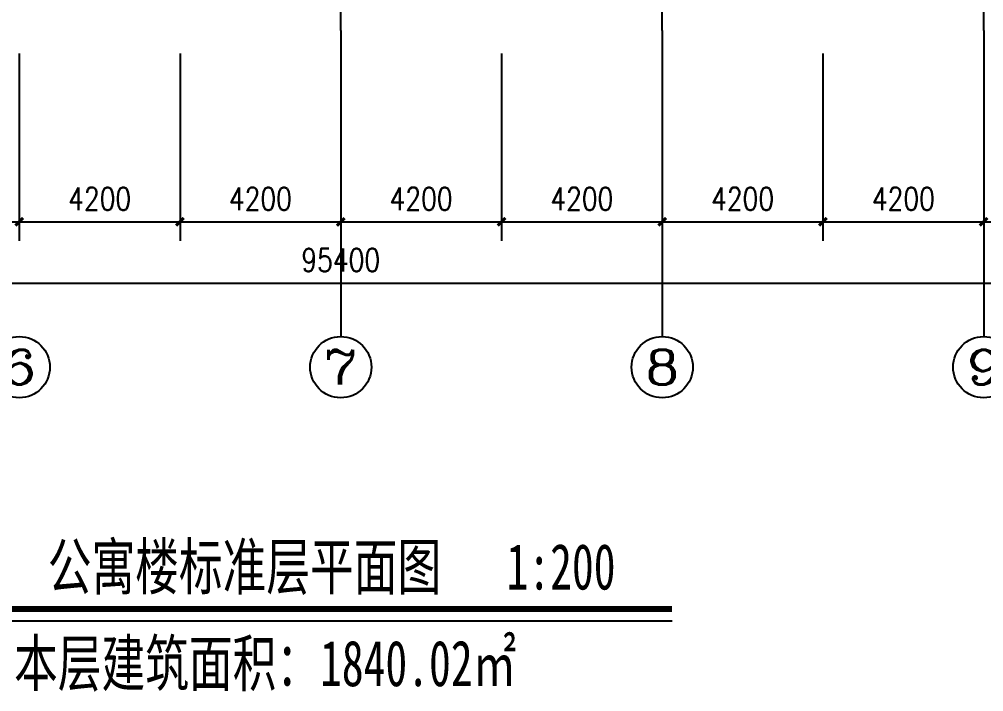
# Model space of a CAD drawing. Extents: x 122060 to 300410, y -425997 to -174060.
# Drawn here: x 193398 to 218598, y -358978 to -341400 of the extents above; entities that cross this region are included whole.
import ezdxf
from ezdxf.enums import TextEntityAlignment as Align

# ---------------------------------------------------------------- set-up
doc = ezdxf.new("R2010")
doc.units = 0
doc.header["$LTSCALE"] = 1000
doc.header["$MEASUREMENT"] = 0
doc.linetypes.add('DOTE', pattern=[2.42, 2, -0.2, 0.02, -0.2])
doc.layers.get('0').update_dxf_attribs({"linetype": 'CONTINUOUS'})
doc.layers.get('Defpoints').update_dxf_attribs({"linetype": 'CONTINUOUS'})
for name, color, linetype in [('AXIS', 3, 'CONTINUOUS'), ('AXIS_TEXT', 7, 'CONTINUOUS'), ('DIM_SYMB', 3, 'CONTINUOUS'), ('DOTE', 1, 'CONTINUOUS')]:
    doc.layers.add(name, color=color, linetype=linetype)
doc.layers.add('PUB_TEXT', color=7, linetype='CONTINUOUS', lineweight=0)
doc.styles.add('_TCH_AXIS', font='COMPLEX', dxfattribs={"bigfont": 'GBCBIG'})
doc.styles.add('COMPLEX', font='COMPLEX')
doc.styles.add('dim_font', font='SIMPLEX.shx', dxfattribs={"width": 0.8})
doc.styles.add('长仿宋', font='SimSun.ttf', dxfattribs={"width": 0.7, "height": 5})
doc.dimstyles.new('DIMN200', dxfattribs={"dimscale": 2, "dimtxt": 300, "dimasz": 100, "dimexe": 250, "dimexo": 300, "dimgap": 150, "dimtad": 1, "dimdec": 0, "dimzin": 0, "dimdsep": 46, "dimtxsty": 'dim_font', "dimblk": 'ARCHTICK', "dimcen": 0.09, "dimclrt": 7, "dimazin": 2, "dimtfac": 1, "dimtdec": 0, "dimtix": 1, "dimtmove": 2, "dimatfit": 3, "dimfxl": 0, "dimtolj": 1, "dimtzin": 0, "dimarcsym": 0})

# ---------------------------------------------------------------- blocks, each defined once
blk = doc.blocks.new('_ArchTick')
at = {"color": 0, "linetype": 'ByBlock', "const_width": 0.4}
blk.add_lwpolyline([(-0.5, -0.5), (0.5, 0.5)], dxfattribs=at)
blk = doc.blocks.new('*D144')
at = {"layer": 'AXIS', "color": 0, "lineweight": -2}
for p, q in [((189198, -342294), (189198, -347194)), ((193398, -342294), (193398, -347194)), ((189198, -346694), (193398, -346694))]:
    blk.add_line(p, q, dxfattribs=at)
at = {"layer": 'Defpoints', "color": 0}
for p in [(189198, -341694), (193398, -341694), (193398, -346694)]:
    blk.add_point(p, dxfattribs=at)
at = {"layer": 'AXIS', "color": 0, "lineweight": -2, "xscale": 200, "yscale": 200, "zscale": 200, "rotation": 180}
blk.add_blockref('_ArchTick', (189198, -346694), dxfattribs=at)
at = {"layer": 'AXIS', "color": 0, "lineweight": -2, "xscale": 200, "yscale": 200, "zscale": 200}
blk.add_blockref('_ArchTick', (193398, -346694), dxfattribs=at)
at = {"layer": 'AXIS', "color": 7, "insert": (191298, -346094), "char_height": 600, "attachment_point": 5, "style": 'dim_font'}
blk.add_mtext('\\A1;4200', dxfattribs=at)
blk = doc.blocks.new('*D145')
at = {"layer": 'AXIS', "color": 0, "lineweight": -2}
for p, q in [((193398, -342294), (193398, -347194)), ((197598, -342294), (197598, -347194)), ((193398, -346694), (197598, -346694))]:
    blk.add_line(p, q, dxfattribs=at)
at = {"layer": 'Defpoints', "color": 0}
for p in [(193398, -341694), (197598, -341694), (197598, -346694)]:
    blk.add_point(p, dxfattribs=at)
at = {"layer": 'AXIS', "color": 0, "lineweight": -2, "xscale": 200, "yscale": 200, "zscale": 200, "rotation": 180}
blk.add_blockref('_ArchTick', (193398, -346694), dxfattribs=at)
at = {"layer": 'AXIS', "color": 0, "lineweight": -2, "xscale": 200, "yscale": 200, "zscale": 200}
blk.add_blockref('_ArchTick', (197598, -346694), dxfattribs=at)
at = {"layer": 'AXIS', "color": 7, "insert": (195498, -346094), "char_height": 600, "attachment_point": 5, "style": 'dim_font'}
blk.add_mtext('\\A1;4200', dxfattribs=at)
blk = doc.blocks.new('*D146')
at = {"layer": 'AXIS', "color": 0, "lineweight": -2}
for p, q in [((197598, -342294), (197598, -347194)), ((201798, -342294), (201798, -347194)), ((197598, -346694), (201798, -346694))]:
    blk.add_line(p, q, dxfattribs=at)
at = {"layer": 'Defpoints', "color": 0}
for p in [(197598, -341694), (201798, -341694), (201798, -346694)]:
    blk.add_point(p, dxfattribs=at)
at = {"layer": 'AXIS', "color": 0, "lineweight": -2, "xscale": 200, "yscale": 200, "zscale": 200, "rotation": 180}
blk.add_blockref('_ArchTick', (197598, -346694), dxfattribs=at)
at = {"layer": 'AXIS', "color": 0, "lineweight": -2, "xscale": 200, "yscale": 200, "zscale": 200}
blk.add_blockref('_ArchTick', (201798, -346694), dxfattribs=at)
at = {"layer": 'AXIS', "color": 7, "insert": (199698, -346094), "char_height": 600, "attachment_point": 5, "style": 'dim_font'}
blk.add_mtext('\\A1;4200', dxfattribs=at)
blk = doc.blocks.new('*D147')
at = {"layer": 'AXIS', "color": 0, "lineweight": -2}
for p, q in [((201798, -342294), (201798, -347194)), ((205998, -342294), (205998, -347194)), ((201798, -346694), (205998, -346694))]:
    blk.add_line(p, q, dxfattribs=at)
at = {"layer": 'Defpoints', "color": 0}
for p in [(201798, -341694), (205998, -341694), (205998, -346694)]:
    blk.add_point(p, dxfattribs=at)
at = {"layer": 'AXIS', "color": 0, "lineweight": -2, "xscale": 200, "yscale": 200, "zscale": 200, "rotation": 180}
blk.add_blockref('_ArchTick', (201798, -346694), dxfattribs=at)
at = {"layer": 'AXIS', "color": 0, "lineweight": -2, "xscale": 200, "yscale": 200, "zscale": 200}
blk.add_blockref('_ArchTick', (205998, -346694), dxfattribs=at)
at = {"layer": 'AXIS', "color": 7, "insert": (203898, -346094), "char_height": 600, "attachment_point": 5, "style": 'dim_font'}
blk.add_mtext('\\A1;4200', dxfattribs=at)
blk = doc.blocks.new('*D148')
at = {"layer": 'AXIS', "color": 0, "lineweight": -2}
for p, q in [((205998, -342294), (205998, -347194)), ((210198, -342294), (210198, -347194)), ((205998, -346694), (210198, -346694))]:
    blk.add_line(p, q, dxfattribs=at)
at = {"layer": 'Defpoints', "color": 0}
for p in [(205998, -341694), (210198, -341694), (210198, -346694)]:
    blk.add_point(p, dxfattribs=at)
at = {"layer": 'AXIS', "color": 0, "lineweight": -2, "xscale": 200, "yscale": 200, "zscale": 200, "rotation": 180}
blk.add_blockref('_ArchTick', (205998, -346694), dxfattribs=at)
at = {"layer": 'AXIS', "color": 0, "lineweight": -2, "xscale": 200, "yscale": 200, "zscale": 200}
blk.add_blockref('_ArchTick', (210198, -346694), dxfattribs=at)
at = {"layer": 'AXIS', "color": 7, "insert": (208098, -346094), "char_height": 600, "attachment_point": 5, "style": 'dim_font'}
blk.add_mtext('\\A1;4200', dxfattribs=at)
blk = doc.blocks.new('*D149')
at = {"layer": 'AXIS', "color": 0, "lineweight": -2}
for p, q in [((210198, -342294), (210198, -347194)), ((214398, -342294), (214398, -347194)), ((210198, -346694), (214398, -346694))]:
    blk.add_line(p, q, dxfattribs=at)
at = {"layer": 'Defpoints', "color": 0}
for p in [(210198, -341694), (214398, -341694), (214398, -346694)]:
    blk.add_point(p, dxfattribs=at)
at = {"layer": 'AXIS', "color": 0, "lineweight": -2, "xscale": 200, "yscale": 200, "zscale": 200, "rotation": 180}
blk.add_blockref('_ArchTick', (210198, -346694), dxfattribs=at)
at = {"layer": 'AXIS', "color": 0, "lineweight": -2, "xscale": 200, "yscale": 200, "zscale": 200}
blk.add_blockref('_ArchTick', (214398, -346694), dxfattribs=at)
at = {"layer": 'AXIS', "color": 7, "insert": (212298, -346094), "char_height": 600, "attachment_point": 5, "style": 'dim_font'}
blk.add_mtext('\\A1;4200', dxfattribs=at)
blk = doc.blocks.new('*D150')
at = {"layer": 'AXIS', "color": 0, "lineweight": -2}
for p, q in [((214398, -342294), (214398, -347194)), ((218598, -342294), (218598, -347194)), ((214398, -346694), (218598, -346694))]:
    blk.add_line(p, q, dxfattribs=at)
at = {"layer": 'Defpoints', "color": 0}
for p in [(214398, -341694), (218598, -341694), (218598, -346694)]:
    blk.add_point(p, dxfattribs=at)
at = {"layer": 'AXIS', "color": 0, "lineweight": -2, "xscale": 200, "yscale": 200, "zscale": 200, "rotation": 180}
blk.add_blockref('_ArchTick', (214398, -346694), dxfattribs=at)
at = {"layer": 'AXIS', "color": 0, "lineweight": -2, "xscale": 200, "yscale": 200, "zscale": 200}
blk.add_blockref('_ArchTick', (218598, -346694), dxfattribs=at)
at = {"layer": 'AXIS', "color": 7, "insert": (216498, -346094), "char_height": 600, "attachment_point": 5, "style": 'dim_font'}
blk.add_mtext('\\A1;4200', dxfattribs=at)
blk = doc.blocks.new('*D151')
at = {"layer": 'AXIS', "color": 0, "lineweight": -2}
for p, q in [((218598, -342294), (218598, -347194)), ((222798, -342294), (222798, -347194)), ((218598, -346694), (222798, -346694))]:
    blk.add_line(p, q, dxfattribs=at)
at = {"layer": 'Defpoints', "color": 0}
for p in [(218598, -341694), (222798, -341694), (222798, -346694)]:
    blk.add_point(p, dxfattribs=at)
at = {"layer": 'AXIS', "color": 0, "lineweight": -2, "xscale": 200, "yscale": 200, "zscale": 200, "rotation": 180}
blk.add_blockref('_ArchTick', (218598, -346694), dxfattribs=at)
at = {"layer": 'AXIS', "color": 0, "lineweight": -2, "xscale": 200, "yscale": 200, "zscale": 200}
blk.add_blockref('_ArchTick', (222798, -346694), dxfattribs=at)
at = {"layer": 'AXIS', "color": 7, "insert": (220698, -346094), "char_height": 600, "attachment_point": 5, "style": 'dim_font'}
blk.add_mtext('\\A1;4200', dxfattribs=at)
blk = doc.blocks.new('*D158')
at = {"layer": 'AXIS', "color": 0, "lineweight": -2}
for p, q in [((154098, -342294), (154098, -348794)), ((249498, -342294), (249498, -348794)), ((154098, -348294), (249498, -348294))]:
    blk.add_line(p, q, dxfattribs=at)
at = {"layer": 'Defpoints', "color": 0}
for p in [(154098, -341694), (249498, -341694), (249498, -348294)]:
    blk.add_point(p, dxfattribs=at)
at = {"layer": 'AXIS', "color": 0, "lineweight": -2, "xscale": 200, "yscale": 200, "zscale": 200, "rotation": 180}
blk.add_blockref('_ArchTick', (154098, -348294), dxfattribs=at)
at = {"layer": 'AXIS', "color": 0, "lineweight": -2, "xscale": 200, "yscale": 200, "zscale": 200}
blk.add_blockref('_ArchTick', (249498, -348294), dxfattribs=at)
at = {"layer": 'AXIS', "color": 7, "insert": (201798, -347694), "char_height": 600, "attachment_point": 5, "style": 'dim_font'}
blk.add_mtext('\\A1;95400', dxfattribs=at)
blk = doc.blocks.new('_AXISO')
blk.add_circle((0, 0), 0.5)
at = {"layer": 'AXIS_TEXT', "style": 'COMPLEX', "width": 1.041667}
blk.add_attdef('A', text='', height=0.56, dxfattribs=at).set_placement((-0.25, -0.28), (0.25, -0.28), align=Align.FIT)

msp = doc.modelspace()

# ---------------------------------------------------------------- linework, layer by layer
at = {"layer": 'AXIS'}
for p, q in [((201798.2, -341693.9), (201798.2, -349693.9)), ((210198.2, -341693.9), (210198.2, -349693.9)), ((218598.2, -341693.9), (218598.2, -349693.9))]:
    msp.add_line(p, q, dxfattribs=at)
at = {"layer": 'DIM_SYMB', "const_width": 157.5}
msp.add_lwpolyline([(190745, -356814.1), (210455.8, -356814.1)], dxfattribs=at)
at = {"layer": 'DIM_SYMB'}
msp.add_lwpolyline([(190745, -357129.1), (210455.8, -357129.1)], dxfattribs=at)
at = {"layer": 'DOTE', "linetype": 'DOTE'}
for p, q in [((201798.2, -341693.9), (201798.2, -316272.1)), ((210198.2, -341693.9), (210198.2, -316272.1)), ((218598.2, -341693.9), (218598.2, -316272.1))]:
    msp.add_line(p, q, dxfattribs=at)

# ---------------------------------------------------------------- block references
at = {"layer": 'AXIS'}
ref = msp.add_blockref('_AXISO', (193398.2, -350493.9), dxfattribs=dict(at, xscale=1600, yscale=1600, zscale=1600))
ref.add_attrib('A', '6', dxfattribs={"layer": 'AXIS_TEXT', "height": 905.1, "style": '_TCH_AXIS', "width": 1.5}).set_placement((192945.6, -350946.5), (193850.7, -350946.5), align=Align.FIT)
ref = msp.add_blockref('_AXISO', (201798.2, -350493.9), dxfattribs=dict(at, xscale=1600, yscale=1600, zscale=1600))
ref.add_attrib('A', '7', dxfattribs={"layer": 'AXIS_TEXT', "height": 905.1, "style": '_TCH_AXIS', "width": 1.5}).set_placement((201345.6, -350946.5), (202250.7, -350946.5), align=Align.FIT)
ref = msp.add_blockref('_AXISO', (210198.2, -350493.9), dxfattribs=dict(at, xscale=1600, yscale=1600, zscale=1600))
ref.add_attrib('A', '8', dxfattribs={"layer": 'AXIS_TEXT', "height": 905.1, "style": '_TCH_AXIS', "width": 1.5}).set_placement((209745.6, -350946.5), (210650.7, -350946.5), align=Align.FIT)
ref = msp.add_blockref('_AXISO', (218598.2, -350493.9), dxfattribs=dict(at, xscale=1600, yscale=1600, zscale=1600))
ref.add_attrib('A', '9', dxfattribs={"layer": 'AXIS_TEXT', "height": 905.1, "style": '_TCH_AXIS', "width": 1.5}).set_placement((218145.6, -350946.5), (219050.7, -350946.5), align=Align.FIT)

# ---------------------------------------------------------------- texts
at = {"layer": 'PUB_TEXT', "style": '长仿宋', "width": 0.7}
for s, p in [('18#  公寓楼标准层平面图   1:200', (191293.6, -356306.3)), ('本层建筑面积：1840.02㎡', (193261.5, -358832.5))]:
    msp.add_text(s, height=1196.203, dxfattribs=at).set_placement(p)

# ---------------------------------------------------------------- dimensions: what is measured, and where the dimension line sits
at = {"layer": 'AXIS'}
for p1, p2, distance, picture, middle in [((154098.2, -341693.9), (249498.2, -341693.9), -6600, '*D158', (201798.2, -347693.9)), ((189198.2, -341693.9), (193398.2, -341693.9), -5000, '*D144', (191298.2, -346093.9)), ((193398.2, -341693.9), (197598.2, -341693.9), -5000, '*D145', (195498.2, -346093.9)), ((197598.2, -341693.9), (201798.2, -341693.9), -5000, '*D146', (199698.2, -346093.9)), ((201798.2, -341693.9), (205998.2, -341693.9), -5000, '*D147', (203898.2, -346093.9)), ((205998.2, -341693.9), (210198.2, -341693.9), -5000, '*D148', (208098.2, -346093.9)), ((210198.2, -341693.9), (214398.2, -341693.9), -5000, '*D149', (212298.2, -346093.9)), ((214398.2, -341693.9), (218598.2, -341693.9), -5000, '*D150', (216498.2, -346093.9)), ((218598.2, -341693.9), (222798.2, -341693.9), -5000, '*D151', (220698.2, -346093.9))]:
    dim = msp.add_aligned_dim(p1=p1, p2=p2, distance=distance, dimstyle='DIMN200', dxfattribs=at)
    dim.commit()
    dim.dimension.update_dxf_attribs({"geometry": picture, "text_midpoint": middle})

doc.saveas('drawing.dxf')
